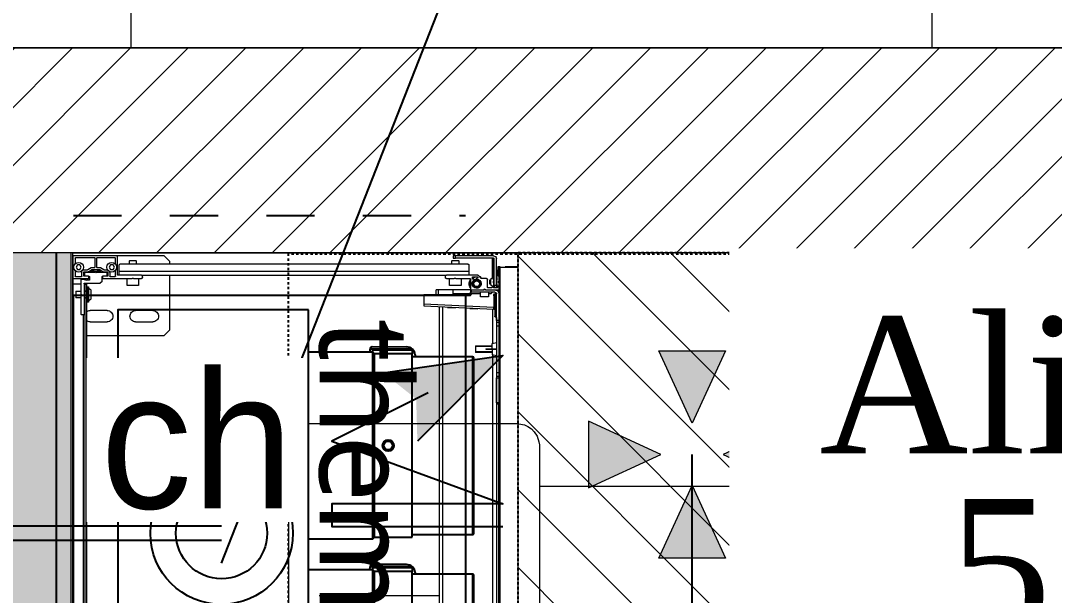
# Model space of a CAD drawing. Header units: centimetres. Extents: x 2191 to 12545, y -680 to 18662.
# Drawn here: x 9242.1 to 9332.8, y 8913.4 to 8963.8 of the extents above; entities that cross this region are included whole.
import ezdxf

# ---------------------------------------------------------------- set-up
doc = ezdxf.new("R2010")
doc.units = ezdxf.units.CM
for name, pattern in [('prlm_vmc', [0.282222, 0.141111, -0.141111]), ('Style de ligne -1', [0.41664, 0.20828, -0.20836]), ('VW-01', [0.41656, 0.20828, -0.20828])]:
    doc.linetypes.add(name, pattern=pattern)
for name, color, linetype in [('B Aménagement intérieur', 252, 'Continuous'), ('B Faux plafonds', 252, 'Continuous'), ('B Faux plafonds_Hatch', 252, 'Continuous'), ('B GÈnÈral_Hatch', 252, 'Continuous'), ('B Général', 252, 'Continuous'), ('C ANNOTATIONS-prestations', 252, 'Continuous'), ('C ANNOTATIONS-prestations_Hatch', 252, 'Continuous'), ('D SURFACES-shab', 252, 'Continuous'), ('F REMPLISSAGE-vert clair', 252, 'Continuous'), ('F REMPLISSAGE-vert foncé', 252, 'Continuous'), ('prlm-CHAUFF', 4, 'Continuous'), ('prlm-VMC', 93, 'Continuous')]:
    doc.layers.add(name, color=color, linetype=linetype)
for name, color, linetype, lineweight in [('F REMPLISSAGE-vert clair_Hatch', 7, 'Continuous', 5), ('F REMPLISSAGE-vert foncÈ_Hatch', 7, 'Continuous', 5), ('prlm-ELEC-CFO', 1, 'Continuous', 25), ('prlm-GAZ', 2, 'Continuous', 25)]:
    doc.layers.add(name, color=color, linetype=linetype, lineweight=lineweight)
doc.styles.add('prlm-chauff', font='trebucbi.ttf', dxfattribs={"height": 18})
doc.styles.add('prlm-elec-cfo', font='comic.ttf', dxfattribs={"height": 12})
doc.styles.add('prlm-vmc', font='pala.ttf', dxfattribs={"height": 14})
doc.styles.get("Standard").update_dxf_attribs({"font": 'isocp.shx', "height": 15})

# ---------------------------------------------------------------- blocks, each defined once
blk = doc.blocks.new('200_wc-2')
at = {"layer": 'B Général', "color": 7, "linetype": 'Continuous', "lineweight": 5}
for p, q in [((-25, -20.1), (-25, 0)), ((-24.9, 0.1), (24.9, 0.1)), ((25, -20.1), (25, 0)), ((-19.5, -44.2), (-19.5, -21.9)), ((19.5, -44.2), (19.5, -21.9))]:
    blk.add_line(p, q, dxfattribs=at)
at = {"layer": 'B Général', "color": 7, "linetype": 'Continuous', "lineweight": 5, "flags": 128}
blk.add_lwpolyline([(-25, -20.1), (-24.9, -20.6), (-24.75, -20.9), (-24.55, -21.2), (-24.3, -21.45), (-23.9, -21.7), (-23.4, -21.85), (-23.15, -21.9), (23.25, -21.9), (23.55, -21.85), (23.9, -21.7), (24.2, -21.5), (24.45, -21.3), (24.65, -21.05), (24.8, -20.75), (24.9, -20.5), (24.95, -20.3), (25, -20.1)], dxfattribs=at)
for points in [[(-19.5, -44.199), (-19.5, -44.2, 0.036537), (-19.11, -49.53, 0.035337), (-17.941, -54.747), (-17.94, -54.75, 0.041299), (-16.221, -59.088), (-16.22, -59.09), (-16.217, -59.097, 0.041783), (-13.79, -63.08, 0.053503), (-10.774, -66.396), (-10.77, -66.4, 0.054816), (-7.122, -69.019), (-7.12, -69.02, 0.063755), (-3.68, -70.42), (-3.678, -70.421, 0.064897), (0, -70.9)], [(0, -70.9, 0.064897), (3.678, -70.421), (3.68, -70.42, 0.063726), (7.12, -69.02), (7.122, -69.019, 0.054816), (10.77, -66.4), (10.774, -66.396, 0.053503), (13.79, -63.08, 0.041783), (16.217, -59.097), (16.22, -59.09), (16.221, -59.088, 0.041299), (17.94, -54.75), (17.941, -54.747, 0.035337), (19.11, -49.53, 0.036556), (19.5, -44.2)]]:
    blk.add_lwpolyline(points, format="xyb", dxfattribs=at)
at = {"layer": 'B Général', "color": 7, "linetype": 'Continuous', "lineweight": 5}
for centre, start, end in [((-24.9, 0), 90, 180), ((24.9, 0), 0, 90)]:
    blk.add_arc(centre, 0.1, start, end, dxfattribs=at)
blk = doc.blocks.new('Groupe-126-1')
at = {"layer": 'B Général', "color": 154, "linetype": 'Style de ligne -1', "true_color": 0x0053a6, "flags": 128}
blk.add_lwpolyline([(-35.4, 7.6), (35.6, 7.6), (35.6, -32.4), (-35.4, -32.4)], close=True, dxfattribs=at)
at = {"layer": 'B Général', "xscale": -1, "rotation": 270}
blk.add_blockref('200_wc-2', (35.5, 7.5), dxfattribs=at)
blk = doc.blocks.new('WC-plan-PMR')
at = {"layer": 'B Général', "color": 7}
blk.add_blockref('Groupe-126-1', (0, 0), dxfattribs=at)
blk = doc.blocks.new('T2 S307 (2D)')
at = {"layer": 'B Faux plafonds_Hatch', "linetype": 'Continuous', "lineweight": 5, "true_color": 0xaaaaaa}
h = blk.add_hatch(dxfattribs=at)
h.set_pattern_fill('F_P__SOFFITE', color=253, style=0, pattern_type=2)
h.set_pattern_definition([(45, (0, 0.2205), (-3.52778, 3.30729), [])])
h.paths.add_polyline_path([(-125.258, -24.476), (-0.43, -24.476), (-0.43, -291.505), (-273.226, -291.525), (-273.226, -198.496), (-125.258, -198.476)])
at = {"layer": 'B GÈnÈral_Hatch', "linetype": 'Continuous', "lineweight": 0, "true_color": 0xc0dcc0}
blk.add_hatch(color=9, dxfattribs=at).paths.add_polyline_path([(-313.695, -199.176), (-318.095, -199.176), (-319.395, -200.476), (-319.395, -291.559), (-312.395, -291.559), (-312.395, -200.476)])
at = {"layer": 'B Faux plafonds', "linetype": 'VW-01', "flags": 128}
blk.add_lwpolyline([(-125.258, -24.476), (-0.43, -24.476), (-0.43, -291.505), (-273.226, -291.525), (-273.226, -198.496), (-125.258, -198.476)], close=True, dxfattribs=at)
at = {"layer": 'B Général', "color": 98, "linetype": 'Continuous', "lineweight": 13, "true_color": 0x004400}
blk.add_line((-312.395, -200.476), (-312.395, -291.559), dxfattribs=at)
at = {"layer": 'D SURFACES-shab', "color": 1, "lineweight": 18, "true_color": 0xff0000, "flags": 128}
blk.add_lwpolyline([(-273.226, -198.476), (-130.258, -198.476), (-130.258, -291.505), (-273.226, -291.505)], close=True, dxfattribs=at)
at = {"layer": 'F REMPLISSAGE-vert clair'}
blk.add_line((-313.695, -199.176), (-313.695, -291.559), dxfattribs=at)
at = {"layer": 'F REMPLISSAGE-vert clair_Hatch', "color": 9, "linetype": 'Continuous', "true_color": 0xc0dcc0}
blk.add_solid([(-313.695, -291.559), (-313.695, -199.176), (-318.095, -291.559), (-318.095, -199.176)], dxfattribs=at)
at = {"layer": 'F REMPLISSAGE-vert foncÈ_Hatch', "color": 54, "linetype": 'Continuous', "true_color": 0x99aa00}
blk.add_solid([(-312.395, -291.559), (-312.395, -200.476), (-313.695, -291.559), (-313.695, -199.176)], dxfattribs=at)
at = {"layer": 'F REMPLISSAGE-vert foncé'}
blk.add_line((-313.695, -199.176), (-313.695, -291.559), dxfattribs=at)
at = {"layer": 'F REMPLISSAGE-vert foncé', "color": 98, "linetype": 'Continuous', "lineweight": 13, "true_color": 0x004400}
blk.add_line((-312.395, -200.476), (-312.395, -291.559), dxfattribs=at)
at = {"layer": 'B Général', "color": 7, "xscale": -1}
blk.add_blockref('WC-plan-PMR', (-257.726, -259.015), dxfattribs=at)
blk = doc.blocks.new('G 100_80')
at = {"layer": 'B Général', "color": 7, "linetype": 'Continuous', "lineweight": 5}
blk.add_line((48.52, 43.75), (48.52, -43.75), dxfattribs=at)
at = {"layer": 'B Général', "color": 7, "linetype": 'Continuous', "lineweight": 5, "flags": 128}
blk.add_lwpolyline([(9.5, -45), (9.5, 45), (48.52, 45), (48.52, -45)], close=True, dxfattribs=at)
at = {"layer": 'C ANNOTATIONS-prestations', "lineweight": 5}
for p, q in [((9.5, 44.75), (9.5, 44.72)), ((9.53, 44.75), (9.5, 44.75)), ((9.5, 44.72), (9.5, 42.78)), ((13.37, 44.75), (9.53, 44.75)), ((9.68, 44.54), (9.68, 44.033)), ((11.41, 44.57), (9.71, 44.57)), ((11.44, 43.76), (11.44, 44.54)), ((11.56, 44.54), (11.56, 43.76)), ((13.19, 44.57), (11.59, 44.57)), ((13.22, 44.033), (13.22, 44.54)), ((17.5, 44.75), (13.37, 44.75)), ((13.4, 43.08), (13.4, 44.72)), ((18, 44.25), (17.5, 44.75)), ((43.05, 44.75), (42.85, 44.75)), ((42.85, 44.75), (42.85, 44.55)), ((42.85, 44.55), (43.05, 44.55)), ((46.4, 44.75), (43.05, 44.75)), ((43.05, 44.55), (43.05, 44.75)), ((46.4, 44.55), (43.05, 44.55)), ((46.27, 44.52), (46.27, 42.791)), ((46.32, 44.55), (46.3, 44.55)), ((46.42, 42.855), (46.42, 44.45)), ((46.45, 42.15), (46.45, 44.5)), ((46.65, 42.15), (46.65, 44.5)), ((9.885, 43.95), (9.769, 43.75)), ((9.769, 43.75), (9.885, 43.55)), ((10.115, 43.95), (9.885, 43.95)), ((9.885, 43.55), (10.115, 43.55)), ((10.231, 43.75), (10.115, 43.95)), ((10.115, 43.55), (10.231, 43.75)), ((10.803, 43.535), (11.088, 43.725)), ((10.858, 43.355), (11.142, 43.545)), ((11.1, 43.377), (11.4, 43.55)), ((11.105, 43.73), (11.41, 43.73)), ((11.159, 43.55), (11.841, 43.55)), ((11.59, 43.73), (11.904, 43.73)), ((11.6, 43.55), (11.9, 43.377)), ((11.858, 43.545), (12.15, 43.35)), ((11.904, 43.73), (12.197, 43.535)), ((12.785, 43.95), (12.669, 43.75)), ((12.669, 43.75), (12.785, 43.55)), ((13.015, 43.95), (12.785, 43.95)), ((12.785, 43.55), (13.015, 43.55)), ((13.131, 43.75), (13.015, 43.95)), ((13.015, 43.55), (13.131, 43.75)), ((13.55, 43.95), (13.65, 44.05)), ((13.55, 43.4), (13.55, 43.95)), ((13.65, 44.05), (44.15, 44.05)), ((14.45, 44.3), (14.5, 44.35)), ((15.05, 44.3), (14.45, 44.3)), ((14.45, 44.05), (14.45, 44.3)), ((14.5, 44.35), (15, 44.35)), ((15, 44.35), (15.05, 44.3)), ((15.05, 44.3), (15.05, 44.05)), ((18, 44.05), (18, 44.25)), ((42.75, 44.3), (42.8, 44.35)), ((43.35, 44.3), (42.75, 44.3)), ((42.75, 44.05), (42.75, 44.3)), ((42.8, 44.35), (43.3, 44.35)), ((43.3, 44.35), (43.35, 44.3)), ((43.35, 44.3), (43.35, 44.05)), ((44.15, 44.05), (44.25, 43.95)), ((44.25, 43.4), (44.25, 43.95)), ((46.97, 43.78), (46.77, 43.78)), ((46.77, 43.78), (46.77, 42.98)), ((46.87, 43.75), (46.87, -43.75)), ((46.97, 43.75), (46.87, 43.75)), ((46.97, 43.75), (46.97, 43.78)), ((46.97, -43.75), (46.97, 43.75)), ((46.97, 43.75), (47.42, 43.75)), ((9.5, 42.78), (9.5, 42.25)), ((9.53, 42.75), (10.87, 42.75)), ((9.68, 43.467), (9.68, 42.96)), ((9.71, 42.93), (10.24, 42.93)), ((10.2, 42.67), (10.2, 41.4)), ((10.23, 42.7), (10.395, 42.7)), ((10.27, 42.96), (10.27, 43.307)), ((10.364, 43.53), (10.786, 43.53)), ((10.405, 42.699), (10.695, 42.602)), ((10.45, 42.98), (10.45, 43.32)), ((10.48, 43.35), (10.841, 43.35)), ((10.87, 42.95), (10.48, 42.95)), ((10.5, 43.27), (10.5, 42.98)), ((11.45, 43.3), (10.53, 43.3)), ((10.87, 42.95), (10.92, 42.95)), ((10.9, 42.78), (10.9, 42.92)), ((10.95, 42.92), (10.95, 42.63)), ((11.9, 43.377), (11.1, 43.377)), ((11.1, 43.3), (11.1, 43.377)), ((11.177, 43.3), (11.177, 43.421)), ((11.5, 43.25), (11.45, 43.3)), ((11.55, 43.3), (11.5, 43.25)), ((12.47, 43.3), (11.55, 43.3)), ((11.823, 43.3), (11.823, 43.421)), ((11.9, 43.377), (11.9, 43.3)), ((12.05, 42.5), (12.05, 42.92)), ((12.08, 42.95), (12.13, 42.95)), ((12.1, 42.92), (12.1, 42.78)), ((12.52, 42.95), (12.13, 42.95)), ((12.13, 42.75), (14.7, 42.75)), ((12.15, 43.35), (12.52, 43.35)), ((12.214, 43.53), (12.536, 43.53)), ((12.5, 42.98), (12.5, 43.27)), ((12.55, 43.32), (12.55, 42.98)), ((12.73, 43.28), (12.73, 42.96)), ((12.76, 42.93), (13.19, 42.93)), ((13.22, 42.96), (13.22, 43.467)), ((15.5, 43.05), (13.43, 43.05)), ((13.55, 43.05), (13.55, 43.4)), ((13.55, 43.4), (44.25, 43.4)), ((14.25, 42.15), (14.25, 42.75)), ((14.7, 42.75), (14.729, 42.779)), ((14.8, 42.75), (14.7, 42.75)), ((14.771, 42.779), (14.8, 42.75)), ((14.8, 42.75), (15.5, 42.75)), ((15.25, 42.75), (15.25, 42.15)), ((15.5, 43.05), (42.27, 43.05)), ((15.6, 42.85), (15.6, 42.95)), ((18, 38.25), (18, 43.05)), ((42.17, 42.95), (42.17, 42.85)), ((45.028, 43.05), (42.27, 43.05)), ((42.27, 42.75), (42.958, 42.75)), ((42.55, 42.15), (42.55, 42.75)), ((43.082, 42.75), (42.958, 42.75)), ((42.979, 42.759), (42.999, 42.779)), ((43.041, 42.779), (43.061, 42.759)), ((43.082, 42.75), (44.34, 42.75)), ((43.55, 42.75), (43.55, 42.15)), ((44.25, 43.05), (44.25, 43.4)), ((44.37, 42.72), (44.37, 41.78)), ((44.566, 42.9), (44.54, 42.854)), ((44.54, 42.74), (44.54, 42.87)), ((44.57, 42.9), (44.99, 42.9)), ((44.68, 42.71), (44.57, 42.71)), ((44.71, 42.657), (44.71, 42.68)), ((44.92, 42.76), (44.92, 42.729)), ((44.99, 42.79), (44.95, 42.79)), ((45.02, 42.87), (45.02, 42.82)), ((45.321, 42.769), (45.049, 43.041)), ((45.27, 42.906), (45.184, 42.906)), ((45.328, 42.806), (45.27, 42.906)), ((45.77, 42.76), (45.342, 42.76)), ((45.87, 41.98), (45.87, 42.66)), ((46.07, 42.63), (46.09, 42.65)), ((46.07, 42.27), (46.07, 42.63)), ((46.09, 42.25), (46.09, 42.65)), ((46.09, 42.65), (46.12, 42.65)), ((46.12, 42.654), (46.12, 42.246)), ((46.257, 42.766), (46.133, 42.679)), ((46.4, 42.653), (46.4, 42.827)), ((46.4, 42.65), (46.45, 42.65)), ((46.65, 43.42), (46.65, 42.885)), ((46.661, 42.651), (46.7, 42.69)), ((46.661, 42.618), (46.661, 42.651)), ((46.74, 43.45), (46.68, 43.45)), ((46.7, 42.826), (46.7, 42.654)), ((46.77, 42.98), (46.77, 43.42)), ((46.77, 42.98), (46.87, 42.98)), ((46.84, 42.95), (46.8, 42.95)), ((9.5, 42.25), (9.5, -42.25)), ((10.2, 42.25), (9.5, 42.25)), ((10.5, 42.35), (11.9, 42.35)), ((10.5, 39.63), (10.5, 42.29)), ((10.55, 42.25), (10.5, 42.25)), ((10.55, 42.25), (10.55, 41.65)), ((10.55, 42.25), (10.7, 42.25)), ((10.65, 41.65), (10.75, 41.75)), ((10.7, 42.25), (10.7, 41.7)), ((10.7, 42.03), (10.75, 42.03)), ((10.92, 42.6), (10.705, 42.6)), ((10.75, 42.03), (10.75, 40.67)), ((10.75, 42.03), (10.85, 42.03)), ((10.85, 42.03), (10.85, 40.67)), ((12.05, 42.5), (11.9, 42.35)), ((15.25, 42.15), (14.25, 42.15)), ((41.57, 41.75), (41.37, 41.75)), ((41.37, 41.354), (41.37, 41.75)), ((42.87, 41.75), (41.57, 41.75)), ((41.57, 41.25), (41.57, 41.75)), ((43.55, 42.15), (42.55, 42.15)), ((44.37, 41.75), (42.87, 41.75)), ((42.87, 41.4), (42.87, 41.75)), ((44.278, 42.4), (44.22, 42.3)), ((44.22, 42.3), (44.278, 42.2)), ((44.4, 41.75), (44.37, 41.75)), ((44.37, 41.75), (44.37, 41.55)), ((44.4, 41.75), (45.508, 41.75)), ((44.47, 41.55), (44.47, 41.75)), ((45.114, 41.95), (44.726, 41.95)), ((45.732, 41.75), (45.508, 41.75)), ((45.529, 41.759), (45.599, 41.829)), ((45.641, 41.829), (45.711, 41.759)), ((45.732, 41.75), (46.84, 41.75)), ((46.24, 41.95), (45.9, 41.95)), ((46.07, 42.607), (46.12, 42.607)), ((46.07, 42.293), (46.12, 42.293)), ((46.09, 42.25), (46.07, 42.27)), ((46.12, 42.25), (46.09, 42.25)), ((46.133, 42.221), (46.257, 42.134)), ((46.27, 42.109), (46.27, 41.98)), ((46.371, 42.471), (46.42, 42.521)), ((46.42, 42.379), (46.371, 42.429)), ((46.4, 42.607), (46.45, 42.607)), ((46.4, 42.293), (46.45, 42.293)), ((46.4, 42.252), (46.4, 41.98)), ((46.45, 42.25), (46.4, 42.25)), ((46.42, 42.521), (46.42, 42.625)), ((46.42, 42.28), (46.42, 42.379)), ((46.72, 41.95), (46.43, 41.95)), ((46.65, 42.15), (46.45, 42.15)), ((46.45, 42.15), (46.45, 41.95)), ((46.65, 42.595), (46.65, 42.31)), ((46.65, 41.95), (46.65, 42.15)), ((46.661, 42.25), (46.661, 42.287)), ((46.7, 42.21), (46.661, 42.25)), ((46.7, 42.251), (46.7, 42.15)), ((46.7, 42.15), (46.72, 42.15)), ((46.75, 42.12), (46.75, 41.98)), ((46.821, 42.471), (46.87, 42.521)), ((46.87, 42.379), (46.821, 42.429)), ((46.835, 42.414), (46.835, 42.486)), ((46.87, 41.75), (46.84, 41.75)), ((9.75, 41.65), (9.75, 41.05)), ((9.75, 41.65), (10.2, 41.65)), ((10.2, 41.05), (9.75, 41.05)), ((10.25, 41.35), (10.2, 41.4)), ((10.2, 41.3), (10.25, 41.35)), ((10.2, 41.3), (10.2, 39.63)), ((10.5, 41.65), (10.65, 41.65)), ((10.65, 41.05), (10.5, 41.05)), ((10.55, 41.05), (10.55, -41.05)), ((10.65, 41.05), (10.65, 41.65)), ((10.75, 40.95), (10.65, 41.05)), ((10.7, 41), (10.7, -41)), ((11.08, 41.675), (11.08, 41.025)), ((40.27, 41.351), (44.47, 41.36)), ((40.27, 41.351), (40.27, 40.5)), ((44.37, 41.25), (41.57, 41.25)), ((44.37, 41.4), (42.87, 41.4)), ((44.37, 41.4), (44.37, 41.55)), ((44.37, 41.55), (44.47, 41.55)), ((44.37, 41.25), (44.37, 41.4)), ((45.27, 41.4), (44.37, 41.4)), ((46.52, 41.55), (44.47, 41.55)), ((44.47, 41.36), (44.472, 41.4)), ((45.27, 41.15), (45.27, 41.55)), ((45.97, 41.15), (45.27, 41.15)), ((45.97, 41.55), (45.97, 41.15)), ((46.067, 41.4), (45.97, 41.4)), ((46.42, 41.25), (46.42, 40.221)), ((46.52, 41.25), (46.42, 41.25)), ((46.52, 41.25), (46.52, 41.05)), ((46.52, 41.05), (46.52, 39.65)), ((46.52, 41.05), (46.62, 41.05)), ((46.67, 41.35), (46.62, 41.35)), ((46.62, 41.05), (46.62, 41.35)), ((46.62, 41.05), (46.67, 41.05)), ((46.62, 39.65), (46.62, 41.05)), ((46.67, 39.067), (46.67, 41.4)), ((46.87, 41.65), (46.765, 41.65)), ((10.75, 40.67), (10.7, 40.67)), ((10.85, 40.67), (10.75, 40.67)), ((12.5, 39.95), (11, 39.95)), ((16.5, 39.95), (15, 39.95)), ((46.42, 40.221), (40.27, 40.5)), ((40.27, 40.5), (40.27, 40.35)), ((40.27, 40.35), (46.413, 40.071)), ((41.65, 2.775), (41.65, 40.287)), ((41.95, 2.775), (41.95, 40.274)), ((42.354, 40.205), (42.357, 40.255)), ((42.354, 40.205), (43.056, 40.173)), ((43.058, 40.223), (43.056, 40.173)), ((44.316, 40.116), (44.319, 40.166)), ((44.316, 40.116), (45.018, 40.084)), ((45.02, 40.134), (45.018, 40.084)), ((46.35, 37.066), (46.35, 40.074)), ((46.413, 40.071), (46.42, 40.221)), ((46.413, 40.071), (46.425, 40.07)), ((46.425, 40.22), (46.42, 40.221)), ((10.23, 39.6), (10.47, 39.6)), ((10.4, 39.6), (10.4, -39.6)), ((46.52, 39.65), (46.52, 39.45)), ((46.52, 39.65), (46.62, 39.65)), ((46.67, 39.65), (46.62, 39.65)), ((46.62, 39.35), (46.62, 39.65)), ((46.62, 39.35), (46.67, 39.35)), ((46.65, 39.35), (46.65, 37.126)), ((46.87, 39.067), (46.67, 39.067)), ((46.67, 39.067), (46.67, 38.932)), ((11, 38.95), (12.5, 38.95)), ((15, 38.95), (16.5, 38.95)), ((17.5, 37.75), (18, 38.25)), ((46.67, 38.932), (46.67, 38.6)), ((46.67, 38.932), (46.87, 38.932)), ((46.67, 38.6), (46.67, 34.5)), ((46.67, 38.6), (46.87, 38.6)), ((10.7, 37.75), (17.5, 37.75)), ((44.82, 36.85), (44.82, 36.25)), ((44.82, 36.85), (46.27, 36.85)), ((46.27, 36.789), (44.82, 36.789)), ((46.27, 36.311), (44.82, 36.311)), ((45.725, 36.6), (45.725, 36.55)), ((45.725, 36.6), (45.861, 36.6)), ((45.725, 36.55), (45.861, 36.55)), ((45.861, 36.6), (45.861, 36.55)), ((45.861, 36.6), (46.67, 36.6)), ((45.861, 36.55), (46.67, 36.55)), ((46.27, 37.05), (46.67, 37.13)), ((46.27, 36.6), (46.27, 37.05)), ((46.27, 36.55), (46.27, 36.05)), ((46.27, 36.25), (44.82, 36.25)), ((46.67, 35.97), (46.27, 36.05)), ((46.35, 2.6), (46.35, 36.034)), ((46.65, 35.974), (46.65, 2.5)), ((46.67, 34.5), (46.87, 34.5)), ((46.67, 34.5), (46.67, 34.168)), ((46.87, 34.168), (46.67, 34.168)), ((46.67, 34.168), (46.67, 34.033)), ((46.67, 31.85), (46.67, 34.033)), ((46.67, 34.033), (46.87, 34.033)), ((46.67, 31.85), (46.67, 31.75)), ((46.87, 31.85), (46.67, 31.85)), ((46.67, 31.75), (46.87, 31.75)), ((46.85, 31.75), (46.85, 2.433)), ((31.1, 14.95), (41.65, 14.95))]:
    blk.add_line(p, q, dxfattribs=at)
at = {"layer": 'C ANNOTATIONS-prestations'}
blk.add_line((48.52, 43.75), (47.42, 43.75), dxfattribs=at)
at = {"layer": 'C ANNOTATIONS-prestations', "lineweight": 5, "flags": 128}
for points in [[(9.5, 44.72, -0.198912), (9.509, 44.741, -0.198912), (9.53, 44.75)], [(9.68, 44.54, -0.198912), (9.689, 44.561, -0.198912), (9.71, 44.57)], [(11.41, 44.57, -0.198912), (11.431, 44.561, -0.198912), (11.44, 44.54)], [(11.56, 44.54, -0.198912), (11.569, 44.561, -0.198912), (11.59, 44.57)], [(13.19, 44.57, -0.198912), (13.211, 44.561, -0.198912), (13.22, 44.54)], [(13.37, 44.75, -0.198912), (13.391, 44.741, -0.198912), (13.4, 44.72)], [(46.27, 44.52, -0.198912), (46.279, 44.541, -0.198912), (46.3, 44.55)], [(46.32, 44.55, -0.198912), (46.391, 44.521, -0.198912), (46.42, 44.45)], [(46.4, 44.75, -0.198912), (46.577, 44.677, -0.198912), (46.65, 44.5)], [(46.4, 44.55, -0.198912), (46.435, 44.535, -0.198912), (46.45, 44.5)], [(9.68, 44.03, -0.01196), (9.68, 44.031, -0.01196), (9.68, 44.033)], [(10.803, 43.535, -0.073633), (10.795, 43.531, -0.073633), (10.786, 43.53)], [(11.088, 43.725, -0.073633), (11.096, 43.729, -0.073633), (11.105, 43.73)], [(11.142, 43.545, -0.073633), (11.15, 43.549, -0.073633), (11.159, 43.55)], [(11.44, 43.76, -0.198912), (11.431, 43.739, -0.198912), (11.41, 43.73)], [(11.59, 43.73, -0.198912), (11.569, 43.739, -0.198912), (11.56, 43.76)], [(11.841, 43.55, -0.073633), (11.85, 43.549, -0.073633), (11.858, 43.545)], [(12.214, 43.53, -0.073633), (12.205, 43.531, -0.073633), (12.197, 43.535)], [(13.22, 44.033, -0.01196), (13.22, 44.031, -0.01196), (13.22, 44.03)], [(9.53, 42.75, -0.198912), (9.509, 42.759, -0.198912), (9.5, 42.78)], [(9.68, 43.467, -0.01196), (9.68, 43.469, -0.01196), (9.68, 43.47)], [(9.71, 42.93, -0.198912), (9.689, 42.939, -0.198912), (9.68, 42.96)], [(10.2, 42.67, -0.198912), (10.209, 42.691, -0.198912), (10.23, 42.7)], [(10.225, 43.39, -0.123554), (10.258, 43.354, -0.123554), (10.27, 43.307)], [(10.27, 42.96, -0.198912), (10.261, 42.939, -0.198912), (10.24, 42.93)], [(10.395, 42.7, -0.040241), (10.4, 42.7, -0.040241), (10.405, 42.699)], [(10.45, 43.32, -0.198912), (10.459, 43.341, -0.198912), (10.48, 43.35)], [(10.48, 42.95, -0.198912), (10.459, 42.959, -0.198912), (10.45, 42.98)], [(10.5, 43.27, -0.198912), (10.509, 43.291, -0.198912), (10.53, 43.3)], [(10.53, 42.95, -0.198912), (10.509, 42.959, -0.198912), (10.5, 42.98)], [(10.858, 43.355, -0.073633), (10.85, 43.351, -0.073633), (10.841, 43.35)], [(10.87, 42.95, -0.198912), (10.891, 42.941, -0.198912), (10.9, 42.92)], [(10.9, 42.78, -0.198912), (10.891, 42.759, -0.198912), (10.87, 42.75)], [(10.92, 42.95, -0.198912), (10.941, 42.941, -0.198912), (10.95, 42.92)], [(10.95, 42.63, -0.198912), (10.941, 42.609, -0.198912), (10.92, 42.6)], [(12.05, 42.92, -0.198912), (12.059, 42.941, -0.198912), (12.08, 42.95)], [(12.1, 42.92, -0.198912), (12.109, 42.941, -0.198912), (12.13, 42.95)], [(12.13, 42.75, -0.198912), (12.109, 42.759, -0.198912), (12.1, 42.78)], [(12.47, 43.3, -0.198912), (12.491, 43.291, -0.198912), (12.5, 43.27)], [(12.5, 42.98, -0.198912), (12.491, 42.959, -0.198912), (12.47, 42.95)], [(12.52, 43.35, -0.198912), (12.541, 43.341, -0.198912), (12.55, 43.32)], [(12.55, 42.98, -0.198912), (12.541, 42.959, -0.198912), (12.52, 42.95)], [(12.73, 43.28, -0.095961), (12.737, 43.318, -0.095961), (12.758, 43.35)], [(12.76, 42.93, -0.198912), (12.739, 42.939, -0.198912), (12.73, 42.96)], [(13.22, 42.96, -0.198912), (13.211, 42.939, -0.198912), (13.19, 42.93)], [(13.22, 43.47, -0.01196), (13.22, 43.469, -0.01196), (13.22, 43.467)], [(13.43, 43.05, -0.198912), (13.409, 43.059, -0.198912), (13.4, 43.08)], [(14.729, 42.779, -0.198912), (14.75, 42.788, -0.198912), (14.771, 42.779)], [(15.5, 43.05, -0.198912), (15.571, 43.021, -0.198912), (15.6, 42.95)], [(15.6, 42.85, -0.198912), (15.571, 42.779, -0.198912), (15.5, 42.75)], [(42.17, 42.95, -0.198912), (42.199, 43.021, -0.198912), (42.27, 43.05)], [(42.27, 42.75, -0.198912), (42.199, 42.779, -0.198912), (42.17, 42.85)], [(42.979, 42.759, -0.098491), (42.969, 42.752, -0.098491), (42.958, 42.75)], [(42.999, 42.779, -0.198912), (43.02, 42.788, -0.198912), (43.041, 42.779)], [(43.082, 42.75, -0.098491), (43.071, 42.752, -0.098491), (43.061, 42.759)], [(44.37, 41.954, -0.14145), (44.27, 42.3, -0.14145), (44.37, 42.646)], [(44.34, 42.75, -0.198912), (44.361, 42.741, -0.198912), (44.37, 42.72)], [(44.948, 42.699, -0.366532), (45.318, 42.338, -0.366532), (45.023, 41.914, -0.366532), (44.556, 42.135, -0.366532), (44.697, 42.632)], [(44.54, 42.87, -0.198912), (44.549, 42.891, -0.198912), (44.57, 42.9)], [(44.54, 42.764, -0.104675), (44.761, 42.879, -0.104675), (45.009, 42.893)], [(44.54, 42.827, -0.02871), (44.603, 42.867, -0.02871), (44.67, 42.9)], [(44.57, 42.71, -0.198912), (44.549, 42.719, -0.198912), (44.54, 42.74)], [(44.68, 42.71, -0.198912), (44.701, 42.701, -0.198912), (44.71, 42.68)], [(44.697, 42.632, -0.082935), (44.817, 42.687, -0.082935), (44.948, 42.699)], [(44.71, 42.657, -0.122946), (44.706, 42.643, -0.122946), (44.697, 42.632)], [(44.92, 42.76, -0.198912), (44.929, 42.781, -0.198912), (44.95, 42.79)], [(44.948, 42.699, -0.189855), (44.928, 42.709, -0.189855), (44.92, 42.729)], [(44.99, 42.9, -0.198912), (45.011, 42.891, -0.198912), (45.02, 42.87)], [(45.02, 42.82, -0.198912), (45.011, 42.799, -0.198912), (44.99, 42.79)], [(45.028, 43.05, -0.098491), (45.039, 43.048, -0.098491), (45.049, 43.041)], [(45.207, 42.883, -0.041018), (45.298, 42.829, -0.041018), (45.379, 42.76)], [(45.342, 42.76, -0.098491), (45.331, 42.762, -0.098491), (45.321, 42.769)], [(45.77, 42.76, -0.198912), (45.841, 42.731, -0.198912), (45.87, 42.66)], [(46.12, 42.654, -0.120588), (46.123, 42.668, -0.120588), (46.133, 42.679)], [(46.27, 42.791, -0.120588), (46.267, 42.777, -0.120588), (46.257, 42.766)], [(46.4, 42.827, -0.155096), (46.406, 42.844, -0.155096), (46.42, 42.855)], [(46.42, 42.625, -0.155096), (46.406, 42.636, -0.155096), (46.4, 42.653)], [(46.65, 43.42, -0.198912), (46.659, 43.441, -0.198912), (46.68, 43.45)], [(46.675, 42.855, -0.17724), (46.657, 42.866, -0.17724), (46.65, 42.885)], [(46.661, 42.651, -0.013224), (46.655, 42.65, -0.013224), (46.65, 42.65)], [(46.675, 42.855, -0.17724), (46.693, 42.845, -0.17724), (46.7, 42.826)], [(46.7, 42.654, -0.17724), (46.693, 42.635, -0.17724), (46.675, 42.625)], [(46.74, 43.45, -0.198912), (46.761, 43.441, -0.198912), (46.77, 43.42)], [(46.8, 42.95, -0.198912), (46.779, 42.959, -0.198912), (46.77, 42.98)], [(46.84, 42.95, -0.198912), (46.861, 42.941, -0.198912), (46.87, 42.92)], [(10.5, 42.29, -0.414214), (10.47, 42.32, -0.414214), (10.5, 42.35)], [(10.705, 42.6, -0.040241), (10.7, 42.6, -0.040241), (10.695, 42.602)], [(10.85, 41.873, -0.218554), (11.01, 41.827, -0.218554), (11.08, 41.675)], [(10.85, 41.874, -0.003145), (10.853, 41.874, -0.003145), (10.855, 41.874)], [(44.37, 42.06, -0.103148), (44.32, 42.3, -0.103148), (44.37, 42.54)], [(44.4, 41.75, -0.198912), (44.379, 41.759, -0.198912), (44.37, 41.78)], [(45.529, 41.759, -0.098491), (45.519, 41.752, -0.098491), (45.508, 41.75)], [(45.599, 41.829, -0.198912), (45.62, 41.838, -0.198912), (45.641, 41.829)], [(45.732, 41.75, -0.098491), (45.721, 41.752, -0.098491), (45.711, 41.759)], [(45.9, 41.95, -0.198912), (45.879, 41.959, -0.198912), (45.87, 41.98)], [(46.133, 42.221, -0.120588), (46.123, 42.232, -0.120588), (46.12, 42.246)], [(46.27, 41.98, -0.198912), (46.261, 41.959, -0.198912), (46.24, 41.95)], [(46.257, 42.134, -0.120588), (46.267, 42.123, -0.120588), (46.27, 42.109)], [(46.371, 42.429, -0.198912), (46.362, 42.45, -0.198912), (46.371, 42.471)], [(46.4, 42.252, -0.155096), (46.406, 42.269, -0.155096), (46.42, 42.28)], [(46.43, 41.95, -0.198912), (46.409, 41.959, -0.198912), (46.4, 41.98)], [(46.52, 41.75, -0.198912), (46.767, 41.648, -0.198912), (46.87, 41.4)], [(46.65, 42.595, -0.17724), (46.657, 42.614, -0.17724), (46.675, 42.625)], [(46.675, 42.28, -0.17724), (46.657, 42.291, -0.17724), (46.65, 42.31)], [(46.65, 42.25, -0.013224), (46.655, 42.25, -0.013224), (46.661, 42.25)], [(46.675, 42.28, -0.17724), (46.693, 42.27, -0.17724), (46.7, 42.251)], [(46.72, 42.15, -0.198912), (46.741, 42.141, -0.198912), (46.75, 42.12)], [(46.75, 41.98, -0.198912), (46.741, 41.959, -0.198912), (46.72, 41.95)], [(46.821, 42.429, -0.198912), (46.812, 42.45, -0.198912), (46.821, 42.471)], [(46.87, 41.78, -0.198912), (46.861, 41.759, -0.198912), (46.84, 41.75)], [(11.08, 41.025, -0.218554), (11.01, 40.873, -0.218554), (10.85, 40.827)], [(10.855, 40.827, -0.003145), (10.853, 40.826, -0.003145), (10.85, 40.826)], [(46.22, 41.472, -0.109774), (46.151, 41.419, -0.109774), (46.067, 41.4)], [(46.22, 41.472, -0.028434), (46.259, 41.513, -0.028434), (46.302, 41.55)], [(46.42, 41.25, -0.227222), (46.495, 41.406, -0.227222), (46.663, 41.445)], [(46.52, 41.55, -0.198912), (46.626, 41.506, -0.198912), (46.67, 41.4)], [(46.52, 41.25, -0.198912), (46.549, 41.321, -0.198912), (46.62, 41.35)], [(10.7, 39.85, -0.080612), (10.842, 39.924, -0.080612), (11, 39.95)], [(12.5, 39.95, -0.414214), (13, 39.45, -0.414214), (12.5, 38.95)], [(15, 38.95, -0.414214), (14.5, 39.45, -0.414214), (15, 39.95)], [(16.5, 39.95, -0.414214), (17, 39.45, -0.414214), (16.5, 38.95)], [(46.425, 40.07, -0.193016), (46.492, 40.04, -0.193016), (46.52, 39.97)], [(10.23, 39.6, -0.198912), (10.209, 39.609, -0.198912), (10.2, 39.63)], [(10.5, 39.63, -0.198912), (10.491, 39.609, -0.198912), (10.47, 39.6)], [(11, 38.95, -0.080612), (10.842, 38.976, -0.080612), (10.7, 39.05)], [(46.62, 39.35, -0.198912), (46.549, 39.379, -0.198912), (46.52, 39.45)]]:
    blk.add_lwpolyline(points, format="xyb", dxfattribs=at)
at = {"layer": 'C ANNOTATIONS-prestations', "lineweight": 5}
for centre, radius in [((10, 43.75), 0.425), ((12.9, 43.75), 0.425), ((44.92, 42.3), 0.35), ((44.92, 42.3), 0.3), ((44.92, 42.3), 0.25)]:
    blk.add_circle(centre, radius, dxfattribs=at)
for points, knots in [([(46.425, 40.07), (46.424, 40.07), (46.424, 40.071), (46.424, 40.072), (46.423, 40.074), (46.422, 40.083), (46.422, 40.103), (46.422, 40.13), (46.423, 40.182), (46.424, 40.218), (46.424, 40.219), (46.425, 40.22)], [0, 0, 0, 1, 2, 3, 4, 5, 6, 7, 8, 8, 9, 9, 9]), ([(46.425, 40.22), (46.425, 40.22), (46.437, 40.218), (46.454, 40.206), (46.467, 40.191), (46.48, 40.171), (46.491, 40.146), (46.501, 40.117), (46.513, 40.068), (46.52, 40.004), (46.52, 39.975), (46.52, 39.972), (46.52, 39.97)], [0, 0, 0, 1, 2, 3, 4, 5, 6, 7, 8, 9, 9, 10, 10, 10])]:
    blk.add_open_spline(points, degree=2, knots=knots, dxfattribs=at)
blk = doc.blocks.new('xi.bep')
at = {"layer": 'prlm-VMC', "linetype": 'ByBlock', "lineweight": 5}
h = blk.add_hatch(color=0, dxfattribs=at)
h.paths.add_polyline_path([(0, 2.736), (2.921, 9.103), (-2.921, 9.103)])
h.paths.add_polyline_path([(9.103, -2.921), (9.103, 2.921), (2.736, 0)])
h.paths.add_polyline_path([(2.921, -9.103), (0, -2.736), (-2.921, -9.103)])
h.paths.add_polyline_path([(-9.103, -2.921), (-2.736, 0), (-9.103, 2.921)])
at = {"layer": 'prlm-VMC', "color": 0, "linetype": 'ByBlock', "lineweight": 5, "flags": 128}
for points in [[(2.921, 9.103), (-2.921, 9.103), (0, 2.736)], [(-9.103, -2.921), (-9.103, 2.921), (-2.736, 0)], [(9.103, 2.921), (9.103, -2.921), (2.736, 0)], [(-2.921, -9.103), (2.921, -9.103), (0, -2.736)]]:
    blk.add_lwpolyline(points, close=True, dxfattribs=at)
blk = doc.blocks.new('xi.thema+')
at = {"layer": 'prlm-CHAUFF', "color": 7, "linetype": 'prlm_vmc', "ltscale": 30}
for points in [[(-27.9, 0), (-27.9, 34.4)], [(27.9, 0), (27.9, 34.4)]]:
    blk.add_lwpolyline(points, dxfattribs=at)
at = {"layer": 'prlm-CHAUFF', "color": 0}
blk.add_lwpolyline([(-20.9, 0), (-20.9, 34.4), (20.9, 34.4), (20.9, 0)], close=True, dxfattribs=at)
for radius in [6.25, 4]:
    blk.add_circle((0, 13), radius, dxfattribs=at)
at = {"layer": 'prlm-CHAUFF', "color": 0, "insert": (0, 25.539), "char_height": 8, "width": 7.19706, "attachment_point": 5, "style": 'prlm-chauff'}
blk.add_mtext('thema+', dxfattribs=at)
blk = doc.blocks.new('xi.uta-yzen-d')
at = {"layer": 'prlm-CHAUFF', "ltscale": 50}
for p, q in [((-36.4, 35.02), (-20.8, 35.02)), ((-36.4, 35.02), (-36.4, 29.72)), ((-20.9, 35.12), (-36.3, 35.12)), ((-20.8, 29.72), (-20.8, 35.02)), ((-17.3, 35.02), (-1.7, 35.02)), ((-17.3, 35.02), (-17.3, 29.72)), ((-1.8, 35.12), (-17.2, 35.12)), ((-1.7, 29.72), (-1.7, 35.02)), ((1.8, 35.02), (17.4, 35.02)), ((1.8, 35.02), (1.8, 29.72)), ((1.9, 35.12), (17.3, 35.12)), ((17.4, 29.72), (17.4, 35.02)), ((20.9, 35.02), (36.5, 35.02)), ((20.9, 35.02), (20.9, 29.72)), ((21, 35.12), (36.4, 35.12)), ((36.5, 29.72), (36.5, 35.02)), ((-36.55, 29.97), (-36.4, 29.97)), ((-17.45, 29.97), (-17.3, 29.97)), ((1.65, 29.97), (1.8, 29.97)), ((20.75, 29.97), (20.9, 29.97)), ((-37.25, 29.216), (-37.25, 26.22)), ((-37.056, 29.72), (-36.65, 29.72)), ((-37.056, 29.72), (-37.056, 26.02)), ((-37, 29.72), (-37, 26.27)), ((-36.98, 29.72), (-36.98, 26.27)), ((-20.55, 29.72), (-36.65, 29.72)), ((-36.65, 29.72), (-36.65, 26.42)), ((-20.55, 26.42), (-20.55, 29.72)), ((-18.15, 29.216), (-18.15, 26.22)), ((-17.956, 29.72), (-17.55, 29.72)), ((-17.956, 29.72), (-17.956, 26.02)), ((-17.9, 29.72), (-17.9, 26.27)), ((-17.88, 29.72), (-17.88, 26.27)), ((-1.45, 29.72), (-17.55, 29.72)), ((-17.55, 29.72), (-17.55, 26.42)), ((-1.45, 26.42), (-1.45, 29.72)), ((0.95, 29.216), (0.95, 26.22)), ((1.144, 29.72), (1.55, 29.72)), ((1.144, 29.72), (1.144, 26.02)), ((1.2, 29.72), (1.2, 26.27)), ((1.22, 29.72), (1.22, 26.27)), ((17.65, 29.72), (1.55, 29.72)), ((1.55, 29.72), (1.55, 26.42)), ((17.65, 26.42), (17.65, 29.72)), ((20.05, 29.216), (20.05, 26.22)), ((20.244, 29.72), (20.65, 29.72)), ((20.244, 29.72), (20.244, 26.02)), ((20.3, 29.72), (20.3, 26.27)), ((20.32, 29.72), (20.32, 26.27)), ((36.75, 29.72), (20.65, 29.72)), ((20.65, 29.72), (20.65, 26.42)), ((36.75, 26.42), (36.75, 29.72)), ((-37, 28.42), (-36.98, 28.42)), ((-17.9, 28.42), (-17.88, 28.42)), ((1.2, 28.42), (1.22, 28.42)), ((20.3, 28.42), (20.32, 28.42)), ((-36.98, 28.07), (-37, 28.07)), ((-37, 27.693), (-36.98, 27.693)), ((-36.98, 27.343), (-37, 27.343)), ((-37, 27.293), (-36.98, 27.293)), ((-17.88, 28.07), (-17.9, 28.07)), ((-17.9, 27.693), (-17.88, 27.693)), ((-17.88, 27.343), (-17.9, 27.343)), ((-17.9, 27.293), (-17.88, 27.293)), ((1.22, 28.07), (1.2, 28.07)), ((1.2, 27.693), (1.22, 27.693)), ((1.22, 27.343), (1.2, 27.343)), ((1.2, 27.293), (1.22, 27.293)), ((20.32, 28.07), (20.3, 28.07)), ((20.3, 27.693), (20.32, 27.693)), ((20.32, 27.343), (20.3, 27.343)), ((20.3, 27.293), (20.32, 27.293)), ((-36.98, 27.193), (-37, 27.193)), ((-36.65, 26.42), (-36.8, 26.27)), ((-20.55, 26.42), (-36.65, 26.42)), ((-20.4, 26.27), (-20.55, 26.42)), ((-17.88, 27.193), (-17.9, 27.193)), ((-17.55, 26.42), (-17.7, 26.27)), ((-1.45, 26.42), (-17.55, 26.42)), ((-1.3, 26.27), (-1.45, 26.42)), ((1.22, 27.193), (1.2, 27.193)), ((1.55, 26.42), (1.4, 26.27)), ((17.65, 26.42), (1.55, 26.42)), ((17.8, 26.27), (17.65, 26.42)), ((20.32, 27.193), (20.3, 27.193)), ((20.65, 26.42), (20.5, 26.27)), ((36.75, 26.42), (20.65, 26.42)), ((36.9, 26.27), (36.75, 26.42)), ((-36.8, 26.02), (-37.05, 26.02)), ((-36.98, 26.27), (-37, 26.27)), ((-36.8, 26.27), (-36.98, 26.27)), ((-20.4, 26.27), (-36.8, 26.27)), ((-36.8, 26.27), (-36.8, 20.62)), ((-20.4, 20.62), (-20.4, 26.27)), ((-17.7, 26.02), (-17.95, 26.02)), ((-17.88, 26.27), (-17.9, 26.27)), ((-17.7, 26.27), (-17.88, 26.27)), ((-1.3, 26.27), (-17.7, 26.27)), ((-17.7, 26.27), (-17.7, 20.62)), ((-1.3, 20.62), (-1.3, 26.27)), ((1.4, 26.02), (1.15, 26.02)), ((1.22, 26.27), (1.2, 26.27)), ((1.4, 26.27), (1.22, 26.27)), ((17.8, 26.27), (1.4, 26.27)), ((1.4, 26.27), (1.4, 20.62)), ((17.8, 20.62), (17.8, 26.27)), ((20.5, 26.02), (20.25, 26.02)), ((20.32, 26.27), (20.3, 26.27)), ((20.5, 26.27), (20.32, 26.27)), ((36.9, 26.27), (20.5, 26.27)), ((20.5, 26.27), (20.5, 20.62)), ((36.9, 20.62), (36.9, 26.27))]:
    blk.add_line(p, q, dxfattribs=at)
for points in [[(0, 30), (0, 0), (39, 0), (39, 30)], [(0.571, 29.429), (0.571, 0.571), (38.429, 0.571), (38.429, 29.429)], [(-40.5, 20.62), (-40.5, 3.9), (40.5, 3.9), (40.5, 20.62)]]:
    blk.add_lwpolyline(points, close=True, dxfattribs=at)
for centre, radius in [((-28.6, 27.62), 0.5), ((-9.5, 27.62), 0.5), ((9.6, 27.62), 0.5), ((28.7, 27.62), 0.5), ((-28.6, 27.62), 0.48), ((-28.6, 27.62), 0.38), ((-9.5, 27.62), 0.48), ((-9.5, 27.62), 0.38), ((9.6, 27.62), 0.48), ((9.6, 27.62), 0.38), ((28.7, 27.62), 0.48), ((28.7, 27.62), 0.38)]:
    blk.add_circle(centre, radius, dxfattribs=at)
for centre, radius, start, end in [((-36.3, 35.02), 0.1, 90, 180), ((-20.9, 35.02), 0.1, 0, 90), ((-17.2, 35.02), 0.1, 90, 180), ((-1.8, 35.02), 0.1, 0, 90), ((1.9, 35.02), 0.1, 90, 180), ((17.3, 35.02), 0.1, 0, 90), ((21, 35.02), 0.1, 90, 180), ((36.4, 35.02), 0.1, 0, 90), ((-36.55, 29.27), 0.7, 90, 136.27309), ((-17.45, 29.27), 0.7, 90, 136.27309), ((1.65, 29.27), 0.7, 90, 136.27309), ((20.75, 29.27), 0.7, 90, 136.27309), ((-36.475, 29.24), 0.776, 138.52479, 181.76751), ((-17.375, 29.24), 0.776, 138.52479, 181.76751), ((1.725, 29.24), 0.776, 138.52479, 181.76751), ((20.825, 29.24), 0.776, 138.52479, 181.76751), ((-37.05, 26.22), 0.2, 180, 268.32391), ((-37.05, 26.22), 0.2, 268.32391, 270), ((-17.95, 26.22), 0.2, 180, 268.32391), ((-17.95, 26.22), 0.2, 268.32391, 270), ((1.15, 26.22), 0.2, 180, 268.32391), ((1.15, 26.22), 0.2, 268.32391, 270), ((20.25, 26.22), 0.2, 180, 268.32391), ((20.25, 26.22), 0.2, 268.32391, 270)]:
    blk.add_arc(centre, radius, start, end, dxfattribs=at)
for centre, major_axis, ratio, start_param, end_param in [((-36.55, 28.959), (-0.45, 0), 0.974723, 5.983927, 6.283185), ((-17.45, 28.959), (-0.45, 0), 0.974723, 5.983927, 6.283185), ((1.65, 28.959), (-0.45, 0), 0.974723, 5.983927, 6.283185), ((20.75, 28.959), (-0.45, 0), 0.974723, 5.983927, 6.283185), ((-36.55, 28.603), (-0.45, 0), 0.974723, 5.983927, 6.283185), ((-35.75, 28.603), (-1.25, 0), 0.146694, 0, 0.179125), ((-17.45, 28.603), (-0.45, 0), 0.974723, 5.983927, 6.283185), ((-16.65, 28.603), (-1.25, 0), 0.146694, 0, 0.179125), ((1.65, 28.603), (-0.45, 0), 0.974723, 5.983927, 6.283185), ((2.45, 28.603), (-1.25, 0), 0.146694, 0, 0.179125), ((20.75, 28.603), (-0.45, 0), 0.974723, 5.983927, 6.283185), ((21.55, 28.603), (-1.25, 0), 0.146694, 0, 0.179125)]:
    blk.add_ellipse(centre, major_axis=major_axis, ratio=ratio, start_param=start_param, end_param=end_param, dxfattribs=at)
for points in [[(-36.982, 29.391), (-36.986, 29.379), (-36.989, 29.366), (-36.997, 29.324), (-37, 29.294), (-37, 29.265)], [(-17.882, 29.391), (-17.886, 29.379), (-17.889, 29.366), (-17.897, 29.324), (-17.9, 29.294), (-17.9, 29.265)], [(1.218, 29.391), (1.214, 29.379), (1.211, 29.366), (1.203, 29.324), (1.2, 29.294), (1.2, 29.265)], [(20.318, 29.391), (20.314, 29.379), (20.311, 29.366), (20.303, 29.324), (20.3, 29.294), (20.3, 29.265)]]:
    blk.add_open_spline(points, degree=3, knots=[0.8185803, 0.8185803, 0.8185803, 0.8185803, 0.875, 0.875, 1, 1, 1, 1], dxfattribs=at)
at = {"layer": 'prlm-CHAUFF', "ltscale": 50, "insert": (7.303, 16.894), "char_height": 10, "width": 139.79252, "attachment_point": 1}
blk.add_mtext('UTA', dxfattribs=at)
blk = doc.blocks.new('xi.CH')
at = {"layer": 'prlm-ELEC-CFO', "lineweight": 5}
blk.add_hatch(color=0, dxfattribs=at).paths.add_polyline_path([(-3, 6), (-0.103, 3.699), (0, 0), (7.5, 7.5)])
at = {"layer": 'prlm-ELEC-CFO', "color": 0}
for points in [[(-3, 6), (7.5, 7.5), (0, 0)], [(0.955, 4.227), (-7.5, 0), (7.5, -5.5), (-7.5, -5.5), (-7.5, -7.5), (7.5, -7.5)]]:
    blk.add_lwpolyline(points, dxfattribs=at)

msp = doc.modelspace()

# ---------------------------------------------------------------- hatches: boundary and pattern name
at = {"layer": 'B GÈnÈral_Hatch', "linetype": 'Continuous', "lineweight": 5}
h = msp.add_hatch(dxfattribs=at)
h.set_pattern_fill('50_BETON', style=0, pattern_type=2)
h.set_pattern_definition([(45, (-631.1073, 4809.0284), (2.4253472, -2.6458333), [])])
h.paths.add_polyline_path([(9181.689, 8961.439), (9197.689, 8943.439), (9455.306, 8943.439), (9455.306, 8961.439)])
at = {"layer": 'C ANNOTATIONS-prestations_Hatch', "linetype": 'Continuous', "lineweight": 9, "true_color": 0x989898}
h = msp.add_hatch(dxfattribs=at)
h.set_pattern_fill('DALETTES TERRASSE 50X50', color=252, scale=1.406016, style=0, pattern_type=2)
h.set_pattern_definition([(0, (8900.25, 8961.325), (4e-15, -70.3008), []), (270, (8900.25, 8961.325), (70.3008, 0), [])])
h.paths.add_polyline_path([(8429.689, 9091.325), (8429.689, 7874.218), (8559.689, 7874.218), (8559.689, 8360.417), (8583.34, 8360.417), (8583.34, 8525.417), (8558.377, 8525.417), (8558.377, 8946.418), (9181.689, 8946.418), (9181.689, 8961.439), (10800.338, 8961.325), (10800.338, 9091.325)])

# ---------------------------------------------------------------- linework, layer by layer
at = {"layer": 'B Général', "color": 7, "linetype": 'Continuous', "lineweight": 18}
for p, q in [((9455.306, 8961.439), (9181.689, 8961.439)), ((9455.306, 8943.439), (9197.689, 8943.439))]:
    msp.add_line(p, q, dxfattribs=at)
at = {"layer": 'B Général', "color": 7, "linetype": 'Continuous', "lineweight": 5}
for p, q in [((9455.306, 8961.439), (9181.689, 8961.439)), ((9455.306, 8943.439), (9197.689, 8943.439))]:
    msp.add_line(p, q, dxfattribs=at)
at = {"layer": 'C ANNOTATIONS-prestations', "color": 7, "linetype": 'Continuous', "lineweight": 5, "flags": 128}
msp.add_lwpolyline([(8429.689, 9091.325), (8429.689, 7874.218), (8559.689, 7874.218), (8559.689, 8360.417), (8583.34, 8360.417), (8583.34, 8525.417), (8558.377, 8525.417), (8558.377, 8946.418), (9181.689, 8946.418), (9181.689, 8961.439), (10800.338, 8961.325), (10800.338, 9091.325)], close=True, dxfattribs=at)
at = {"layer": 'prlm-CHAUFF', "ltscale": 50}
for p, q in [((9259.739, 8919.463), (9227.009, 8919.463)), ((9259.739, 8918.213), (9227.009, 8918.213))]:
    msp.add_line(p, q, dxfattribs=at)
at = {"layer": 'prlm-GAZ'}
msp.add_lwpolyline([(9259.739, 8916.217), (9298.736, 9015.614), (10645.011, 9015.614), (10676.041, 9100.481)], dxfattribs=at)
at = {"layer": 'prlm-VMC'}
msp.add_lwpolyline([(9233.93, 8867.971), (9301.025, 8867.971), (9301.025, 8925.756)], dxfattribs=at)

# ---------------------------------------------------------------- block references
at = {"layer": 'B Aménagement intérieur', "color": 7, "xscale": -1, "rotation": 180}
msp.add_blockref('T2 S307 (2D)', (9558.947, 8651.932), dxfattribs=at)
at = {"layer": 'B Aménagement intérieur', "color": 7}
msp.add_blockref('G 100_80', (9237.201, 8898.437), dxfattribs=at)
at = {"layer": 'prlm-CHAUFF'}
for name, p, rotation in [('xi.thema+', (9246.739, 8918.838), 269.9998100426611), ('xi.uta-yzen-d', (9246.739, 8897.938), 269.9901192802182)]:
    msp.add_blockref(name, p, dxfattribs=dict(at, rotation=rotation))
at = {"layer": 'prlm-ELEC-CFO'}
msp.add_blockref('xi.CH', (9276.918, 8926.926), dxfattribs=at)
at = {"layer": 'prlm-VMC', "xscale": -1, "rotation": 180}
msp.add_blockref('xi.bep', (9301.025, 8925.756), dxfattribs=at)

# ---------------------------------------------------------------- next in the draw order: texts
at = {"layer": 'prlm-ELEC-CFO', "lineweight": 20, "insert": (9257.588, 8926.926), "char_height": 12, "attachment_point": 5, "line_spacing_factor": 0.8, "style": 'prlm-elec-cfo', "bg_fill": 3, "box_fill_scale": 1.1, "bg_fill_color": 256, "bg_fill_transparency": 0}
msp.add_mtext('ch', dxfattribs=at)
at = {"layer": 'prlm-VMC', "ltscale": 25, "insert": (9339.609, 8923.758), "char_height": 12, "width": 58.61474, "attachment_point": 5, "line_spacing_factor": 0.8, "style": 'prlm-vmc', "bg_fill": 2}
msp.add_mtext('Alizé T 5/30', dxfattribs=at)

doc.saveas('drawing.dxf')
